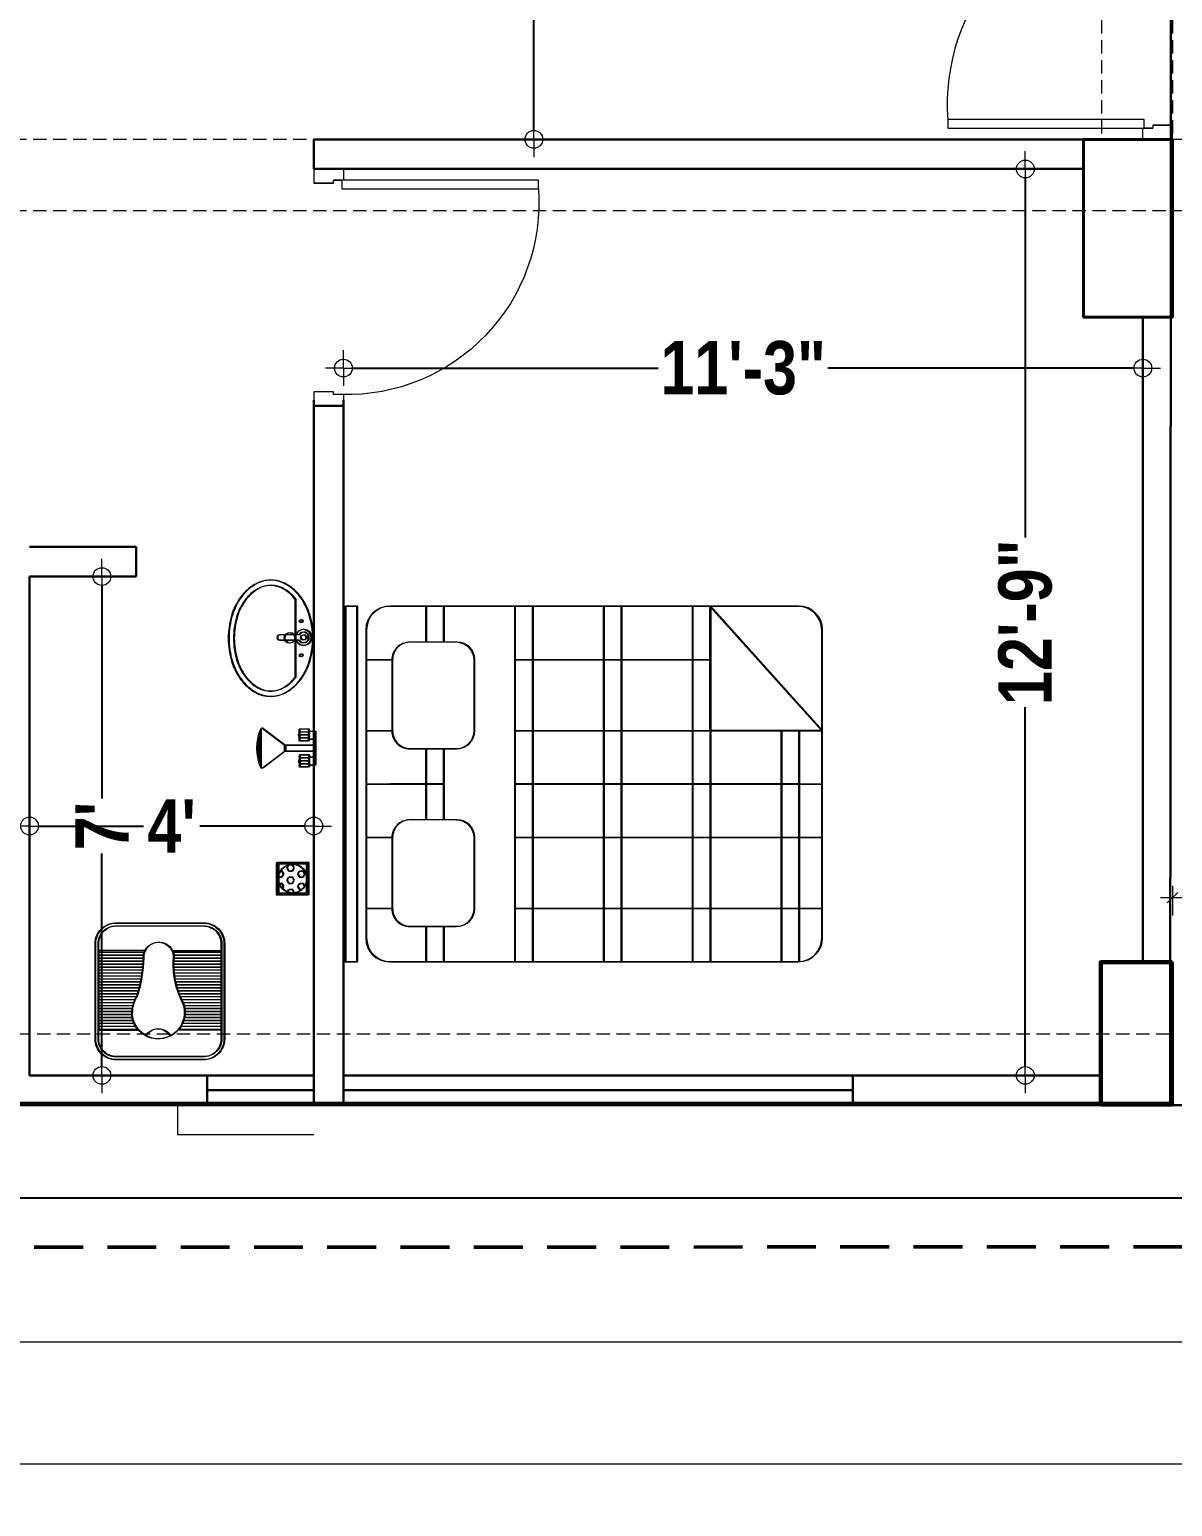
# Model space of a CAD drawing. Header units: inches. Extents: x 64086 to 138972, y -13497 to 16809.
# Drawn here: x 68675.4 to 68868.4, y -4769.5 to -4520.2 of the extents above; entities that cross this region are included whole.
import ezdxf

# ---------------------------------------------------------------- set-up
doc = ezdxf.new("R2010")
doc.units = ezdxf.units.IN
doc.header["$LTSCALE"] = 0.5
doc.header["$MEASUREMENT"] = 0
doc.header["$PDMODE"] = 2
doc.linetypes.add('DASHED', pattern=[0.75, 0.5, -0.25])
doc.layers.get('0').update_dxf_attribs({"lineweight": 13})
for name, color, linetype, lineweight in [('BEAM 2', 87, 'Continuous', 15), ('Boundary', 6, 'DASHED', 50), ('Column', 1, 'Continuous', 40), ('DIM', 5, 'Continuous', 13), ('DOOR', 30, 'Continuous', 20), ('e-tv+tel', 5, 'Continuous', 25), ('fur', 42, 'Continuous', 15), ('FURNITUER', 45, 'Continuous', 15), ('P-BASIN1', 6, 'Continuous', 15), ('P-COMMODE', 6, 'Continuous', 15), ('P-FLOOR-DRAIN', 4, 'Continuous', 15), ('P-SHOWER', 7, 'Continuous', 15), ('railing', 30, 'Continuous', 15), ('TEXT', 7, 'Continuous', 13), ('Text-2', 7, 'Continuous', 18), ('TEXT-IN', 7, 'Continuous', 15), ('WALL', 7, 'Continuous', 30), ('Wall_20', 253, 'Continuous', 20)]:
    doc.layers.add(name, color=color, linetype=linetype, lineweight=lineweight)
doc.layers.add('FURNITURE', color=157, linetype='Continuous')
doc.styles.add('1', font='ARIALN.TTF')
doc.styles.get("Standard").update_dxf_attribs({"font": 'ARIALNB.TTF'})
doc.dimstyles.new('Column Dim', dxfattribs={"dimtxt": 9, "dimasz": 1.5, "dimexe": 13.25, "dimexo": 11, "dimgap": 1, "dimtad": 0, "dimdec": 1, "dimzin": 0, "dimdsep": 46, "dimlunit": 4, "dimtxsty": 'Standard', "dimblk": 'DIM', "dimcen": 0, "dimse1": 1, "dimse2": 1, "dimclrd": 5, "dimclre": 5, "dimclrt": 7, "dimadec": 0, "dimazin": 0, "dimtfac": 1, "dimtdec": 1, "dimtofl": 0, "dimtmove": 2, "dimatfit": 3, "dimldrblk": 'DIM', "dimfxl": 1, "dimtolj": 1, "dimtzin": 0, "dimarcsym": 0})
doc.dimstyles.new('DIM-1-2', dxfattribs={"dimtxt": 8, "dimasz": 1.75, "dimexe": 3, "dimexo": 2, "dimgap": 3, "dimtad": 0, "dimdec": 0, "dimzin": 3, "dimdsep": 46, "dimlunit": 4, "dimtxsty": '1', "dimblk": 'OBLIQUE', "dimcen": 1, "dimdle": 2, "dimclrd": 256, "dimclre": 256, "dimclrt": 256, "dimadec": 0, "dimazin": 0, "dimtfac": 0.75, "dimtdec": 0, "dimtmove": 1, "dimatfit": 3, "dimldrblk": 'OBLIQUE', "dimfxl": 1, "dimtolj": 1, "dimtzin": 0, "dimlwd": -1, "dimlwe": -1, "dimarcsym": 0})
pattern_1 = [(225, (19362.28457, 30685.39488), (-0.0883883476, 0.0883883476), [])]

# ---------------------------------------------------------------- blocks, each defined once
blk = doc.blocks.new('r432tg')
at = {"layer": 'railing'}
for p, q in [((152432.88, -26923.5), (152430.5, -26923.5)), ((152430.5, -26923.5), (152430.5, -26928.5)), ((152432.88, -26926.83), (152432.88, -26923.5)), ((152432.88, -26926.83), (152432.88, -26923.5)), ((152470.12, -26926.83), (152470.12, -26923.5)), ((152472.5, -26923.5), (152470.12, -26923.5)), ((152470.12, -26923.5), (152470.12, -26926.83)), ((152472.5, -26928.5), (152472.5, -26923.5)), ((152432.4, -26928.26), (152432.4, -26926.83)), ((152432.4, -26928.26), (152432.4, -26926.83)), ((152432.4, -26926.83), (152432.88, -26926.83)), ((152470.12, -26926.83), (152470.6, -26926.83)), ((152470.6, -26928.26), (152470.6, -26926.83)), ((152470.6, -26926.83), (152470.6, -26928.26)), ((152432.4, -26928.5), (152430.5, -26928.5)), ((152469.17, -26928.26), (152469.17, -26961.45)), ((152470.6, -26928.26), (152469.17, -26928.26)), ((152470.6, -26961.45), (152470.6, -26928.26)), ((152472.5, -26928.5), (152470.6, -26928.5)), ((152469.17, -26961.45), (152470.6, -26961.45))]:
    blk.add_line(p, q, dxfattribs=at)
blk.add_arc((152466.55, -26927.4), 34.15, 181.4428, 274.4026, dxfattribs=at)
blk = doc.blocks.new('_Oblique')
at = {"color": 0, "linetype": 'ByBlock', "lineweight": -2}
blk.add_line((-0.5, -0.5), (0.5, 0.5), dxfattribs=at)
blk = doc.blocks.new('*D495')
at = {"layer": 'Defpoints', "color": 0, "lineweight": 30, "ltscale": 3, "transparency": 16777216}
for p in [(68330.44, -4725.71), (69674.44, -4725.62), (69674.44, -4762.21)]:
    blk.add_point(p, dxfattribs=at)
at = {"layer": 'TEXT', "ltscale": 3, "transparency": 16777216}
for p, q in [((68330.44, -4760.3), (68330.45, -4765.3)), ((69674.44, -4760.21), (69674.45, -4765.21)), ((68328.44, -4762.3), (68980.86, -4762.26)), ((69676.44, -4762.21), (69024.03, -4762.25))]:
    blk.add_line(p, q, dxfattribs=at)
at = {"layer": 'TEXT', "ltscale": 3, "transparency": 16777216, "xscale": 1.75, "yscale": 1.75, "zscale": 1.75}
for p, rotation in [((68330.44, -4762.3), 180.0039345522628), ((69674.44, -4762.21), 0.003934552262808667)]:
    blk.add_blockref('_Oblique', p, dxfattribs=dict(at, rotation=rotation))
at = {"layer": 'TEXT', "ltscale": 3, "transparency": 16777216, "insert": (69002.44, -4762.26), "char_height": 11, "attachment_point": 5, "rotation": 0.0039, "style": '1'}
blk.add_mtext('\\A1;112\'-0"', dxfattribs=at)
blk = doc.blocks.new('*D498')
at = {"layer": 'Defpoints', "color": 0, "lineweight": 30, "ltscale": 3, "transparency": 16777216}
for p in [(69542.42, -4701.71), (68355.42, -4708.71), (69542.42, -4741.71)]:
    blk.add_point(p, dxfattribs=at)
at = {"layer": 'TEXT', "ltscale": 3, "transparency": 16777216}
for p, q in [((68353.42, -4741.71), (68926.91, -4741.71)), ((68355.42, -4739.71), (68355.42, -4744.71)), ((69544.42, -4741.71), (68970.93, -4741.71)), ((69542.42, -4739.71), (69542.42, -4744.71))]:
    blk.add_line(p, q, dxfattribs=at)
at = {"layer": 'TEXT', "ltscale": 3, "transparency": 16777216, "xscale": 1.75, "yscale": 1.75, "zscale": 1.75, "rotation": 180}
blk.add_blockref('_Oblique', (68355.42, -4741.71), dxfattribs=at)
at = {"layer": 'TEXT', "ltscale": 3, "transparency": 16777216, "xscale": 1.75, "yscale": 1.75, "zscale": 1.75}
blk.add_blockref('_Oblique', (69542.42, -4741.71), dxfattribs=at)
at = {"layer": 'TEXT', "ltscale": 3, "transparency": 16777216, "insert": (68948.92, -4741.71), "char_height": 11, "attachment_point": 5, "style": '1'}
blk.add_mtext('\\A1;98\'-11"', dxfattribs=at)
blk = doc.blocks.new('door-3')
at = {"layer": 'railing'}
for p, q in [((98873.42, -21113.88), (98873.42, -21080.69)), ((98873.42, -21080.69), (98874.85, -21080.69)), ((98874.85, -21080.69), (98874.85, -21113.88)), ((98836.75, -21118.64), (98836.75, -21113.64)), ((98838.65, -21113.64), (98836.75, -21113.64)), ((98838.66, -21113.88), (98838.66, -21115.31)), ((98838.66, -21113.88), (98838.66, -21115.31)), ((98838.66, -21115.31), (98839.13, -21115.31)), ((98839.13, -21115.31), (98839.13, -21118.64)), ((98839.13, -21115.31), (98839.13, -21118.64)), ((98874.85, -21113.88), (98873.42, -21113.88)), ((98874.37, -21115.31), (98874.37, -21118.64)), ((98874.37, -21118.64), (98874.37, -21115.31)), ((98874.37, -21115.31), (98874.85, -21115.31)), ((98876.75, -21113.64), (98874.85, -21113.64)), ((98874.85, -21113.88), (98874.85, -21115.31)), ((98874.85, -21115.31), (98874.85, -21113.88)), ((98876.75, -21113.64), (98876.75, -21118.64)), ((98839.13, -21118.64), (98836.75, -21118.64)), ((98876.75, -21118.64), (98874.37, -21118.64))]:
    blk.add_line(p, q, dxfattribs=at)
blk.add_arc((98871.12, -21113.08), 32.47, 85.9343, 181.4162, dxfattribs=at)
blk = doc.blocks.new('DIM')
at = {"layer": 'DIM'}
for q in [(0, 2), (-2, 0), (0, -2), (2, 0)]:
    blk.add_line((0, 0), q, dxfattribs=at)
blk.add_circle((0, 0), 1, dxfattribs=at)
blk = doc.blocks.new('*D502')
at = {"layer": 'Defpoints', "color": 0, "lineweight": 30, "ltscale": 15, "transparency": 16777216}
for p in [(68355.42, -4701.71), (69542.42, -4701.71), (68355.42, -4717.39)]:
    blk.add_point(p, dxfattribs=at)
at = {"layer": 'TEXT-IN', "color": 5, "lineweight": -2, "ltscale": 15, "transparency": 16777216}
for p, q in [((68356.92, -4717.39), (68931.48, -4717.39)), ((69540.92, -4717.39), (68966.35, -4717.39))]:
    blk.add_line(p, q, dxfattribs=at)
at = {"layer": 'TEXT-IN', "color": 5, "lineweight": -2, "ltscale": 15, "transparency": 16777216, "xscale": 1.5, "yscale": 1.5, "zscale": 1.5}
for p, rotation in [((68355.42, -4717.39), 180.0000125812999), ((69542.42, -4717.39), 1.258129992187662e-05)]:
    blk.add_blockref('DIM', p, dxfattribs=dict(at, rotation=rotation))
at = {"layer": 'TEXT-IN', "color": 7, "ltscale": 15, "transparency": 16777216, "insert": (68948.92, -4717.39), "char_height": 9, "attachment_point": 5, "rotation": 0}
blk.add_mtext('\\A1;98\'-11"', dxfattribs=at)
blk = doc.blocks.new('*D503')
at = {"layer": 'Defpoints', "color": 0, "lineweight": 30, "transparency": 16777216}
for p in [(68868.41, -4661.71), (68916.41, -4661.71), (68916.41, -4666.71)]:
    blk.add_point(p, dxfattribs=at)
at = {"layer": 'Text-2', "transparency": 16777216}
for p, q in [((68866.41, -4666.71), (68880.55, -4666.71)), ((68868.41, -4664.71), (68868.41, -4669.71)), ((68918.41, -4666.71), (68904.27, -4666.71)), ((68916.41, -4664.71), (68916.41, -4669.71))]:
    blk.add_line(p, q, dxfattribs=at)
at = {"layer": 'Text-2', "transparency": 16777216, "xscale": 1.75, "yscale": 1.75, "zscale": 1.75, "rotation": 180}
blk.add_blockref('_Oblique', (68868.41, -4666.71), dxfattribs=at)
at = {"layer": 'Text-2', "transparency": 16777216, "xscale": 1.75, "yscale": 1.75, "zscale": 1.75}
blk.add_blockref('_Oblique', (68916.41, -4666.71), dxfattribs=at)
at = {"layer": 'Text-2', "transparency": 16777216, "insert": (68892.41, -4666.71), "char_height": 8, "attachment_point": 5, "style": '1'}
blk.add_mtext('\\A1;4\'-0"', dxfattribs=at)
blk = doc.blocks.new('lilklkl')
at = {"color": 23}
for p, q in [((19201.27, -4998.29), (19141.27, -4998.29)), ((19141.27, -4998.29), (19141.27, -5000.29)), ((19201.27, -5000.29), (19201.27, -4998.29)), ((19141.27, -5000.29), (19201.27, -5000.29)), ((19167.27, -5001.79), (19145.27, -5001.79)), ((19197.27, -5001.79), (19162.27, -5001.79)), ((19171.27, -5001.79), (19171.27, -5014.9)), ((19141.27, -5005.79), (19141.27, -5074.79)), ((19171.27, -5014.9), (19171.27, -5005.79)), ((19201.27, -5074.79), (19201.27, -5005.79)), ((19171.27, -5074.79), (19171.27, -5026.9)), ((19171.27, -5026.9), (19171.27, -5078.79)), ((19145.27, -5078.79), (19175.27, -5078.79)), ((19175.27, -5078.79), (19197.27, -5078.79))]:
    blk.add_line(p, q, dxfattribs=at)
at = {"color": 33}
for p, q in [((19150.27, -5001.79), (19150.27, -5006.19)), ((19162.27, -5001.79), (19162.27, -5006.19)), ((19180.27, -5001.79), (19180.27, -5006.19)), ((19192.27, -5001.79), (19192.27, -5006.19)), ((19147.23, -5011.9), (19141.27, -5011.9)), ((19171.27, -5011.9), (19165.21, -5011.9)), ((19177.23, -5011.9), (19171.27, -5011.9)), ((19201.27, -5011.9), (19195.21, -5011.9)), ((19147.24, -5014.9), (19141.27, -5014.9)), ((19171.27, -5014.9), (19165.2, -5014.9)), ((19177.24, -5014.9), (19171.27, -5014.9)), ((19201.27, -5014.9), (19195.2, -5014.9)), ((19171.27, -5026.9), (19141.27, -5026.9)), ((19150.27, -5026.9), (19150.27, -5078.79)), ((19162.27, -5026.9), (19162.27, -5078.79)), ((19201.27, -5026.9), (19171.27, -5026.9)), ((19180.27, -5026.9), (19180.27, -5078.79)), ((19192.27, -5026.9), (19192.27, -5059.9)), ((19171.27, -5029.9), (19141.27, -5029.9)), ((19201.27, -5029.9), (19171.27, -5029.9)), ((19171.27, -5041.9), (19141.27, -5041.9)), ((19201.27, -5041.9), (19171.27, -5041.9)), ((19171.27, -5044.9), (19141.27, -5044.9)), ((19201.27, -5044.9), (19171.27, -5044.9)), ((19171.27, -5056.9), (19141.27, -5056.9)), ((19201.27, -5056.9), (19171.27, -5056.9)), ((19171.27, -5059.9), (19141.27, -5059.9)), ((19201.27, -5059.9), (19171.27, -5059.9)), ((19171.27, -5071.9), (19141.27, -5071.9)), ((19180.27, -5071.9), (19171.27, -5071.9)), ((19171.27, -5074.9), (19141.27, -5074.9)), ((19180.27, -5074.9), (19171.27, -5074.9))]:
    blk.add_line(p, q, dxfattribs=at)
at = {"color": 40}
for p, q in [((19162.21, -5006.19), (19150.23, -5006.19)), ((19192.21, -5006.19), (19180.23, -5006.19)), ((19147.23, -5009.2), (19147.24, -5017.1)), ((19165.2, -5017.09), (19165.21, -5009.2)), ((19177.23, -5009.2), (19177.24, -5017.1)), ((19195.2, -5017.09), (19195.21, -5009.2)), ((19150.24, -5020.09), (19162.2, -5020.09)), ((19180.24, -5020.09), (19192.2, -5020.09))]:
    blk.add_line(p, q, dxfattribs=at)
at = {"color": 23}
for centre, start, end in [((19145.27, -5005.79), 90, 180), ((19197.27, -5005.79), 0, 90), ((19145.27, -5074.79), 180, 270), ((19197.27, -5074.79), 270, 0)]:
    blk.add_arc(centre, 4, start, end, dxfattribs=at)
at = {"color": 40}
for centre, start, end in [((19150.23, -5009.19), 90, 180.1414), ((19162.21, -5009.19), 359.8975, 90), ((19180.23, -5009.19), 90, 180.1414), ((19192.21, -5009.19), 359.8975, 90), ((19150.24, -5017.09), 180.1414, 270), ((19162.2, -5017.09), 270, 359.8975), ((19180.24, -5017.09), 180.1414, 270), ((19192.2, -5017.09), 270, 359.8975)]:
    blk.add_arc(centre, 3, start, end, dxfattribs=at)
at = {"layer": 'DOOR'}
for p, q in [((19201.27, -5059.9), (19180.27, -5078.79)), ((19180.27, -5078.79), (19180.27, -5059.9)), ((19180.27, -5059.9), (19201.27, -5059.9))]:
    blk.add_line(p, q, dxfattribs=at)
blk = doc.blocks.new('A$C32C23EB6')
at = {"layer": 'fur'}
blk.add_blockref('lilklkl', (-19141.27, 5078.79), dxfattribs=at)
blk = doc.blocks.new('p-basin11')
at = {"lineweight": 13}
for p, q in [((-0.49, 4.45), (-0.49, 0.85)), ((0.5, 0.86), (0.5, 4.45)), ((-7.44, 1.49), (7.15, 1.49))]:
    blk.add_line(p, q, dxfattribs=at)
for centre, radius in [((-0.08, 2.58), 0.99), ((-3.35, 0.44), 0.298), ((0, 0), 0.495), ((3.06, 0.44), 0.298)]:
    blk.add_circle(centre, radius, dxfattribs=at)
for centre, radius, start, end in [((-0.15, -0.85), 14.92, 90, 106.7647), ((-0.15, -0.85), 14.92, 73.2353, 90), ((-2.77, 4.78), 8.63, 126.0274, 150.3366), ((-1.18, 2.6), 11.33, 106.7647, 126.0274), ((-1.18, 2.6), 10.34, 106.7647, 126.0274), ((-1.18, 2.6), 10.34, 106.7647, 126.0274), ((-0.15, -0.85), 13.93, 90, 106.7647), ((-0.15, -0.85), 13.93, 90, 106.7647), ((-0.15, -0.85), 13.93, 73.2353, 90), ((-0.15, -0.85), 13.93, 73.2353, 90), ((0.89, 2.6), 10.34, 53.9726, 73.2353), ((0.89, 2.6), 10.34, 53.9726, 73.2353), ((0.89, 2.6), 11.33, 53.9726, 73.2353), ((2.48, 4.78), 8.63, 29.6634, 53.9726), ((-5.2, 6.16), 5.84, 150.3366, 180), ((-5.2, 6.16), 4.85, 150.3366, 180), ((-5.2, 6.16), 4.85, 150.3366, 180), ((-2.77, 4.78), 7.64, 126.0274, 150.3366), ((-2.77, 4.78), 7.64, 126.0274, 150.3366), ((2.48, 4.78), 7.64, 29.6634, 53.9726), ((4.9, 6.16), 4.85, 0, 29.6634), ((4.9, 6.16), 4.85, 360, 29.6634), ((4.9, 6.16), 5.84, 0, 29.6634), ((-5.2, 6.16), 5.84, 180, 209.6634), ((-5.2, 6.16), 4.85, 180, 209.6634), ((4.9, 6.16), 4.85, 330.3366, 0), ((4.9, 6.16), 5.84, 330.3366, 0), ((-2.77, 7.54), 8.63, 209.6634, 233.9726), ((-2.77, 7.54), 7.64, 209.6634, 232.3), ((0, 4.45), 0.495, 0, 180), ((2.48, 7.54), 7.64, 307.7, 330.3366), ((2.48, 7.54), 8.63, 306.0274, 330.3366), ((-1.18, 9.72), 11.33, 233.9726, 253.2353), ((0, 0), 1.48, 109.6514, 70.3603), ((0, 0), 0.99, 120.3431, 59.7554), ((0.89, 9.72), 11.33, 286.7647, 306.0274), ((-0.15, 13.16), 14.92, 253.2353, 270), ((-0.15, 13.16), 14.92, 270, 286.7647)]:
    blk.add_arc(centre, radius, start, end, dxfattribs=at)
blk = doc.blocks.new('pp-sh')
at = {"ltscale": 0.01}
h = blk.add_hatch(dxfattribs=at)
h.set_pattern_fill('ANSI31', color=256, style=0)
h.set_pattern_definition(pattern_1)
h.paths.add_polyline_path([(18743.58, 25839.35), (18749.1, 25839.35, 0.199471)])
h = blk.add_hatch(dxfattribs=at)
h.set_pattern_fill('ANSI31', color=256, style=0)
h.set_pattern_definition(pattern_1)
h.paths.add_polyline_path([(18745.89, 25835.65), (18746.8, 25835.65, -0.163612), (18746.84, 25835.78), (18745.84, 25835.78, -0.163612)])
for p, q in [((18743.4, 25839), (18745.84, 25835.78)), ((18749.1, 25839.35), (18743.58, 25839.35)), ((18749.28, 25839), (18746.84, 25835.78)), ((18746.84, 25835.78), (18745.84, 25835.78)), ((18746.8, 25835.65), (18745.89, 25835.65)), ((18745.89, 25835.65), (18745.89, 25831.13)), ((18746.8, 25835.65), (18746.8, 25831.13)), ((18745.28, 25833.51), (18743.51, 25833.51)), ((18743.51, 25832.08), (18743.51, 25833.51)), ((18745.28, 25832.08), (18743.51, 25832.08)), ((18743.95, 25832.08), (18743.95, 25833.51)), ((18744.54, 25833.62), (18744.26, 25833.62)), ((18744.26, 25833.59), (18744.26, 25833.62)), ((18744.4, 25833.59), (18744.4, 25833.62)), ((18744.4, 25832.08), (18744.4, 25833.51)), ((18744.54, 25833.59), (18744.54, 25833.62)), ((18744.84, 25832.08), (18744.84, 25833.51)), ((18745.28, 25832.08), (18745.28, 25833.51)), ((18747.4, 25832.08), (18747.4, 25833.51)), ((18747.4, 25833.51), (18749.17, 25833.51)), ((18747.4, 25832.08), (18749.17, 25832.08)), ((18747.84, 25832.08), (18747.84, 25833.51)), ((18748.15, 25833.59), (18748.15, 25833.62)), ((18748.15, 25833.62), (18748.42, 25833.62)), ((18748.29, 25833.59), (18748.29, 25833.62)), ((18748.29, 25832.08), (18748.29, 25833.51)), ((18748.42, 25833.59), (18748.42, 25833.62)), ((18748.73, 25832.08), (18748.73, 25833.51)), ((18749.17, 25832.08), (18749.17, 25833.51)), ((18743.8, 25832.04), (18743.8, 25831.13)), ((18748.88, 25831.13), (18743.8, 25831.13)), ((18744.99, 25832.04), (18744.99, 25831.13)), ((18746.8, 25831.13), (18745.89, 25831.13)), ((18747.69, 25832.04), (18747.69, 25831.13)), ((18748.88, 25832.04), (18748.88, 25831.13))]:
    blk.add_line(p, q, dxfattribs=at)
for centre, radius, start, end in [((18743.58, 25839.13), 0.222, 90, 216.0286), ((18746.34, 25832.71), 7.19, 67.4384, 112.5616), ((18749.1, 25839.13), 0.222, 323.9714, 90), ((18745.67, 25835.65), 0.222, 0, 37.1678), ((18747.02, 25835.65), 0.222, 142.8322, 180), ((18743.73, 25832.87), 0.68, 70.9882, 109.0118), ((18743.73, 25832.72), 0.68, 250.9882, 289.0118), ((18743.73, 25833.55), 0, 152.3346, 180), ((18744.4, 25832.37), 1.22, 68.7379, 111.2621), ((18744.18, 25832.87), 0.68, 70.9882, 109.0118), ((18744.18, 25832.72), 0.68, 250.9882, 289.0118), ((18744.62, 25832.87), 0.68, 70.9882, 109.0118), ((18744.62, 25832.72), 0.68, 250.9882, 289.0118), ((18745.06, 25832.87), 0.68, 70.9882, 109.0118), ((18745.06, 25832.72), 0.68, 250.9882, 289.0118), ((18747.62, 25832.87), 0.68, 70.9882, 109.0118), ((18747.62, 25832.72), 0.68, 250.9882, 289.0118), ((18748.29, 25832.37), 1.22, 68.7379, 111.2621), ((18748.06, 25832.87), 0.68, 70.9882, 109.0118), ((18748.06, 25832.72), 0.68, 250.9882, 289.0118), ((18748.51, 25832.87), 0.68, 70.9882, 109.0118), ((18748.51, 25832.72), 0.68, 250.9882, 289.0118), ((18748.95, 25832.87), 0.68, 70.9882, 109.0118), ((18748.95, 25832.72), 0.68, 250.9882, 289.0118), ((18748.95, 25833.55), 0, 0, 27.6654)]:
    blk.add_arc(centre, radius, start, end, dxfattribs=at)
blk = doc.blocks.new('*X21')
at = {"color": 0}
for p, q in [((350.31, 2158.03), (350.62, 2158.57)), ((350.62, 2157.49), (350.31, 2158.03)), ((350.62, 2158.57), (351.25, 2158.57)), ((351.56, 2158.03), (351.25, 2158.57)), ((351.25, 2157.49), (351.56, 2158.03)), ((348.86, 2156.4), (349.37, 2156.4)), ((349.22, 2157.49), (349.37, 2157.49)), ((349.37, 2156.4), (349.69, 2156.94)), ((349.69, 2156.94), (349.37, 2157.49)), ((350.31, 2155.86), (350.62, 2156.4)), ((350.62, 2155.32), (350.31, 2155.86)), ((350.62, 2157.49), (351.25, 2157.49)), ((350.62, 2156.4), (351.25, 2156.4)), ((351.56, 2155.86), (351.25, 2156.4)), ((351.25, 2155.32), (351.56, 2155.86)), ((352.19, 2156.94), (352.5, 2157.49)), ((352.5, 2156.4), (352.19, 2156.94)), ((352.5, 2157.49), (353.12, 2157.49)), ((352.5, 2156.4), (353.12, 2156.4)), ((353.12, 2156.4), (353.44, 2156.94)), ((353.44, 2156.94), (353.12, 2157.49)), ((349, 2155.32), (349.37, 2155.32)), ((349.69, 2154.78), (349.37, 2155.32)), ((349.51, 2154.48), (349.69, 2154.78)), ((350.41, 2153.86), (350.62, 2154.24)), ((350.62, 2155.32), (351.25, 2155.32)), ((350.62, 2154.24), (351.25, 2154.24)), ((351.56, 2153.7), (351.25, 2154.24)), ((351.56, 2153.69), (351.56, 2153.7)), ((352.19, 2154.78), (352.5, 2155.32)), ((352.5, 2154.24), (352.19, 2154.78)), ((352.5, 2155.32), (353.12, 2155.32)), ((352.5, 2154.24), (352.92, 2154.24)), ((353.43, 2154.79), (353.12, 2155.32))]:
    blk.add_line(p, q, dxfattribs=at)
blk = doc.blocks.new('P-FLOOR')
at = {"layer": 'P-FLOOR-DRAIN'}
for points in [[(-2.08, 5.48), (-2.08, 0.98), (2.42, 0.98), (2.42, 5.48)], [(-1.85, 5.25), (-1.85, 1.2), (2.2, 1.2), (2.2, 5.25)]]:
    blk.add_lwpolyline(points, close=True, dxfattribs=at)
blk.add_circle((0.17, 3.23), 2.02, dxfattribs=at)
at = {"layer": 'P-FLOOR-DRAIN', "xscale": 0.8, "yscale": 0.8, "zscale": 0.8, "rotation": 270}
blk.add_blockref('*X21', (-1724.74, 284.25), dxfattribs=at)
blk = doc.blocks.new('A$C31E24FA5')
at = {"layer": 'fur'}
for p, q in [((0.5, 17.93), (7.16, 17.93)), ((14.06, 17.93), (21.26, 17.93)), ((0.5, 17.43), (6.8, 17.43)), ((0.5, 16.93), (6.54, 16.93)), ((0.5, 16.43), (6.35, 16.43)), ((0.5, 15.93), (6.23, 15.93)), ((0.5, 15.43), (6.2, 15.43)), ((14.42, 17.43), (21.26, 17.43)), ((14.68, 16.93), (21.26, 16.93)), ((14.87, 16.43), (21.26, 16.43)), ((14.99, 15.93), (21.26, 15.93)), ((15.06, 15.43), (21.26, 15.43)), ((0.5, 14.93), (6.21, 14.93)), ((0.5, 14.43), (6.27, 14.43)), ((0.5, 13.93), (6.37, 13.93)), ((0.5, 13.43), (6.52, 13.43)), ((0.5, 12.93), (6.71, 12.93)), ((14.5, 12.93), (21.26, 12.93)), ((14.74, 13.43), (21.26, 13.43)), ((14.91, 13.93), (21.26, 13.93)), ((15.02, 14.43), (21.26, 14.43)), ((15.06, 14.93), (21.26, 14.93)), ((0.5, 12.43), (6.97, 12.43)), ((0.5, 11.93), (7.17, 11.93)), ((0.5, 11.43), (7.32, 11.43)), ((0.5, 10.93), (7.45, 10.93)), ((0.5, 10.43), (7.57, 10.43)), ((13.57, 10.43), (21.26, 10.43)), ((13.71, 10.93), (21.26, 10.93)), ((13.87, 11.43), (21.26, 11.43)), ((14.06, 11.93), (21.26, 11.93)), ((14.27, 12.43), (21.26, 12.43)), ((0.5, 9.93), (7.68, 9.93)), ((0.5, 9.43), (7.78, 9.43)), ((0.5, 8.93), (7.87, 8.93)), ((0.5, 8.43), (7.94, 8.43)), ((0.5, 7.93), (8, 7.93)), ((13.16, 7.93), (21.26, 7.93)), ((13.21, 8.43), (21.26, 8.43)), ((13.27, 8.93), (21.26, 8.93)), ((13.35, 9.43), (21.26, 9.43)), ((13.45, 9.93), (21.26, 9.93)), ((0.5, 7.43), (8.06, 7.43)), ((0.5, 6.93), (8.1, 6.93)), ((0.5, 6.43), (8.12, 6.43)), ((0.5, 5.93), (8.14, 5.93)), ((0.5, 5.43), (8.16, 5.43)), ((13.13, 6.93), (21.26, 6.93)), ((13.14, 7.43), (21.26, 7.43)), ((13.15, 6.43), (21.26, 6.43)), ((13.18, 5.43), (21.26, 5.43)), ((13.21, 5.93), (21.26, 5.93)), ((0.5, 4.93), (8.29, 4.93)), ((13.06, 4.93), (21.26, 4.93))]:
    blk.add_line(p, q, dxfattribs=at)
for points in [[(3.5, 0), (18.26, 0, 0.414214), (21.76, 3.5), (21.76, 19.59, 0.414214), (18.26, 23.09), (3.5, 23.09, 0.414214), (0, 19.59), (0, 3.5, 0.414214)], [(3.5, 0.5), (18.26, 0.5, 0.414214), (21.26, 3.5), (21.26, 19.59, 0.414214), (18.26, 22.59), (3.5, 22.59, 0.414214), (0.5, 19.59), (0.5, 3.5, 0.414214)], [(14.5, 12.93, 1.187601), (6.22, 15.87, 0.159476), (7.07, 12.25, -0.071892), (8.14, 5.92, 1.143323), (13.15, 6.33, -0.127468)]]:
    blk.add_lwpolyline(points, format="xyb", close=True, dxfattribs=at)
for points in [[(8.4, 4.67), (0.5, 4.67), (0.5, 18.07), (7.27, 18.07)], [(12.95, 4.67), (21.26, 4.67), (21.26, 18.07), (13.95, 18.07)]]:
    blk.add_lwpolyline(points, dxfattribs=at)
blk.add_arc((10.58, 20.16), 2.31, 208.2976, 332.3555, dxfattribs=at)
blk = doc.blocks.new('*D508')
at = {"layer": 'Defpoints', "color": 0, "lineweight": 30, "ltscale": 15, "transparency": 16777216}
for p in [(68863.41, -4577.32), (68728.41, -4589.36), (68863.41, -4588.7)]:
    blk.add_point(p, dxfattribs=at)
at = {"layer": 'FURNITUER', "color": 5, "lineweight": -2, "ltscale": 15, "transparency": 16777216}
for p, q in [((68729.91, -4577.32), (68781.58, -4577.32)), ((68861.91, -4577.32), (68810.23, -4577.32))]:
    blk.add_line(p, q, dxfattribs=at)
at = {"layer": 'FURNITUER', "color": 5, "lineweight": -2, "ltscale": 15, "transparency": 16777216, "xscale": 1.5, "yscale": 1.5, "zscale": 1.5, "rotation": 180}
blk.add_blockref('DIM', (68728.41, -4577.32), dxfattribs=at)
at = {"layer": 'FURNITUER', "color": 5, "lineweight": -2, "ltscale": 15, "transparency": 16777216, "xscale": 1.5, "yscale": 1.5, "zscale": 1.5}
blk.add_blockref('DIM', (68863.41, -4577.32), dxfattribs=at)
at = {"layer": 'FURNITUER', "color": 7, "lineweight": 30, "ltscale": 15, "transparency": 16777216, "insert": (68795.91, -4577.32), "char_height": 9, "attachment_point": 5}
blk.add_mtext('\\A1;11\'-3"', dxfattribs=at)
blk = doc.blocks.new('*D509')
at = {"layer": 'Defpoints', "color": 0, "lineweight": 30, "ltscale": 15, "transparency": 16777216}
for p in [(68847.51, -4543.71), (68843.56, -4696.71), (68847.51, -4696.71)]:
    blk.add_point(p, dxfattribs=at)
at = {"layer": 'FURNITUER', "color": 5, "lineweight": -2, "ltscale": 15, "transparency": 16777216}
for p, q in [((68843.56, -4545.21), (68843.56, -4605.89)), ((68843.56, -4695.21), (68843.56, -4634.53))]:
    blk.add_line(p, q, dxfattribs=at)
at = {"layer": 'FURNITUER', "color": 5, "lineweight": -2, "ltscale": 15, "transparency": 16777216, "xscale": 1.5, "yscale": 1.5, "zscale": 1.5}
for p, rotation in [((68843.56, -4543.71), 90), ((68843.56, -4696.71), 270)]:
    blk.add_blockref('DIM', p, dxfattribs=dict(at, rotation=rotation))
at = {"layer": 'FURNITUER', "color": 7, "lineweight": 30, "ltscale": 15, "transparency": 16777216, "insert": (68843.56, -4620.21), "char_height": 9, "attachment_point": 5, "rotation": 90}
blk.add_mtext('\\A1;12\'-9"', dxfattribs=at)
blk = doc.blocks.new('*D510')
at = {"layer": 'Defpoints', "color": 0, "lineweight": 30, "ltscale": 15, "transparency": 16777216}
for p in [(68675.41, -4652.12), (68723.41, -4652.12), (68723.41, -4654.62)]:
    blk.add_point(p, dxfattribs=at)
at = {"layer": 'FURNITUER', "color": 5, "lineweight": -2, "ltscale": 15, "transparency": 16777216}
for p, q in [((68676.91, -4654.62), (68694.63, -4654.62)), ((68721.91, -4654.62), (68704.18, -4654.62))]:
    blk.add_line(p, q, dxfattribs=at)
at = {"layer": 'FURNITUER', "color": 5, "lineweight": -2, "ltscale": 15, "transparency": 16777216, "xscale": 1.5, "yscale": 1.5, "zscale": 1.5, "rotation": 180}
blk.add_blockref('DIM', (68675.41, -4654.62), dxfattribs=at)
at = {"layer": 'FURNITUER', "color": 5, "lineweight": -2, "ltscale": 15, "transparency": 16777216, "xscale": 1.5, "yscale": 1.5, "zscale": 1.5}
blk.add_blockref('DIM', (68723.41, -4654.62), dxfattribs=at)
at = {"layer": 'FURNITUER', "color": 7, "lineweight": 30, "ltscale": 15, "transparency": 16777216, "insert": (68699.41, -4654.62), "char_height": 9, "attachment_point": 5}
blk.add_mtext("\\A1;4'", dxfattribs=at)
blk = doc.blocks.new('*D511')
at = {"layer": 'Defpoints', "color": 0, "lineweight": 30, "ltscale": 15, "transparency": 16777216}
for p in [(68705.41, -4612.52), (68687.63, -4696.71), (68705.41, -4696.71)]:
    blk.add_point(p, dxfattribs=at)
at = {"layer": 'FURNITUER', "color": 5, "lineweight": -2, "ltscale": 15, "transparency": 16777216}
for p, q in [((68687.63, -4614.02), (68687.63, -4649.97)), ((68687.63, -4695.21), (68687.63, -4659.27))]:
    blk.add_line(p, q, dxfattribs=at)
at = {"layer": 'FURNITUER', "color": 5, "lineweight": -2, "ltscale": 15, "transparency": 16777216, "xscale": 1.5, "yscale": 1.5, "zscale": 1.5}
for p, rotation in [((68687.63, -4612.52), 90), ((68687.63, -4696.71), 270)]:
    blk.add_blockref('DIM', p, dxfattribs=dict(at, rotation=rotation))
at = {"layer": 'FURNITUER', "color": 7, "lineweight": 30, "ltscale": 15, "transparency": 16777216, "insert": (68687.63, -4654.62), "char_height": 9, "attachment_point": 5, "rotation": 90}
blk.add_mtext("\\A1;7'", dxfattribs=at)
blk = doc.blocks.new('*D516')
at = {"layer": 'Defpoints', "color": 0, "lineweight": 30, "ltscale": 15, "transparency": 16777216}
for p in [(68764.68, -4429.48), (68760.57, -4538.71), (68764.68, -4538.71)]:
    blk.add_point(p, dxfattribs=at)
at = {"layer": 'FURNITUER', "color": 5, "lineweight": -2, "ltscale": 15, "transparency": 16777216}
for p, q in [((68760.57, -4430.98), (68760.57, -4472.39)), ((68760.57, -4537.21), (68760.57, -4495.79))]:
    blk.add_line(p, q, dxfattribs=at)
at = {"layer": 'FURNITUER', "color": 5, "lineweight": -2, "ltscale": 15, "transparency": 16777216, "xscale": 1.5, "yscale": 1.5, "zscale": 1.5}
for p, rotation in [((68760.57, -4429.48), 90), ((68760.57, -4538.71), 270)]:
    blk.add_blockref('DIM', p, dxfattribs=dict(at, rotation=rotation))
at = {"layer": 'FURNITUER', "color": 7, "lineweight": 30, "ltscale": 15, "transparency": 16777216, "insert": (68760.57, -4484.09), "char_height": 9, "attachment_point": 5, "rotation": 90}
blk.add_mtext('\\A1;9\'-1"', dxfattribs=at)

msp = doc.modelspace()

# ---------------------------------------------------------------- linework, layer by layer
at = {"layer": 'BEAM 2', "linetype": 'DASHED', "ltscale": 9}
for p, q in [((68856.41, -4322.84), (68856.41, -4538.71)), ((68868.41, -4322.84), (68868.41, -4538.71)), ((68355.42, -4538.7), (69530.42, -4538.7)), ((68355.42, -4550.7), (69530.42, -4550.7)), ((68413.42, -4689.7), (68868.41, -4689.7)), ((68413.42, -4701.7), (68868.41, -4701.7))]:
    msp.add_line(p, q, dxfattribs=at)
at = {"layer": 'Boundary', "color": 1, "ltscale": 33}
msp.add_lwpolyline([(69530.85, -4120.63), (69674.44, -4725.62), (68330.44, -4725.71), (68330.85, -4121.71), (69530.85, -4120.63)], dxfattribs=at)
at = {"layer": 'Column'}
for points in [[(68868.41, -4538.71), (68853.41, -4538.71), (68853.41, -4568.71), (68868.41, -4568.71)], [(68868.41, -4677.71), (68856.41, -4677.71), (68856.41, -4701.71), (68868.41, -4701.71)], [(68868.41, -4677.71), (68856.41, -4677.71), (68856.41, -4701.71), (68868.41, -4701.71)]]:
    msp.add_lwpolyline(points, close=True, dxfattribs=at)
at = {"layer": 'e-tv+tel', "lineweight": 30}
for p, q in [((68728.41, -4696.71), (68814.41, -4696.71)), ((68705.41, -4699.21), (68723.41, -4699.21)), ((68728.41, -4699.21), (68814.41, -4699.21)), ((68728.41, -4701.71), (68814.41, -4701.71))]:
    msp.add_line(p, q, dxfattribs=at)
msp.add_lwpolyline([(68705.41, -4701.71), (68705.41, -4696.71), (68723.41, -4696.71), (68723.41, -4701.71)], close=True, dxfattribs=at)
at = {"layer": 'FURNITUER', "lineweight": 30, "ltscale": 15}
msp.add_lwpolyline([(68355.19, -4420.35), (68446.75, -4420.37), (68446.75, -4426.05), (68593.45, -4426.05), (68593.45, -4426.95), (68596.22, -4426.95), (68865.4, -4426.95), (68865.4, -4472.89), (68868.2, -4472.89), (68868, -4701.33), (68355.01, -4701.33), (68355.22, -4420.35)], dxfattribs=at)
at = {"layer": 'P-BASIN1', "lineweight": 40}
for points in [[(68868.2, -4677.54), (68856.2, -4677.54), (68856.2, -4701.54), (68868.2, -4701.54)], [(68868.35, -4677.5), (68856.35, -4677.5), (68856.35, -4701.5), (68868.35, -4701.5)]]:
    msp.add_lwpolyline(points, close=True, dxfattribs=at)
at = {"layer": 'TEXT-IN', "ltscale": 15}
msp.add_line((68868.41, -4701.7), (68968.41, -4701.7), dxfattribs=at)
at = {"layer": 'WALL', "color": 0, "ltscale": 3}
for p, q in [((68853.41, -4538.71), (68723.41, -4538.71)), ((68723.41, -4543.71), (68723.41, -4538.71)), ((68853.41, -4543.71), (68723.41, -4543.71)), ((68863.41, -4568.7), (68863.41, -4677.54)), ((68723.41, -4638.58), (68723.41, -4582.71)), ((68728.41, -4583.71), (68723.41, -4583.71)), ((68728.41, -4701.71), (68728.41, -4582.71)), ((68693.41, -4607.52), (68675.41, -4607.52)), ((68693.41, -4607.52), (68693.41, -4612.52)), ((68675.41, -4696.71), (68675.41, -4612.52)), ((68693.41, -4612.52), (68675.41, -4612.52)), ((68723.41, -4696.71), (68723.41, -4612.52)), ((68675.41, -4696.71), (68705.41, -4696.71)), ((68723.41, -4696.71), (68723.41, -4701.71)), ((68723.41, -4701.71), (68723.41, -4696.71)), ((68728.41, -4696.71), (68728.41, -4701.71)), ((68728.41, -4696.71), (68728.41, -4701.71)), ((68651.41, -4701.71), (68675.41, -4701.71)), ((68670.41, -4701.71), (68675.41, -4701.71)), ((68675.41, -4701.71), (68705.41, -4701.71))]:
    msp.add_line(p, q, dxfattribs=at)
at = {"layer": 'WALL'}
for p, q in [((68705.41, -4701.71), (68705.41, -4696.71)), ((68814.41, -4696.71), (68856.41, -4696.71)), ((68728.41, -4701.71), (68723.41, -4701.71)), ((68814.41, -4701.71), (68856.41, -4701.71))]:
    msp.add_line(p, q, dxfattribs=at)
at = {"layer": 'WALL', "ltscale": 3}
for p, q in [((68723.41, -4696.71), (68723.41, -4701.71)), ((68814.41, -4701.71), (68814.41, -4696.71))]:
    msp.add_line(p, q, dxfattribs=at)
at = {"layer": 'WALL', "lineweight": 30, "ltscale": 15}
msp.add_lwpolyline([(68355.42, -4175.68), (69457.22, -4175.68), (69457.22, -4422.17), (69508.58, -4422.17), (69520.64, -4518.69), (69525.43, -4518.71), (69525.36, -4607.5), (69542.42, -4607.5), (69542.42, -4701.71), (68355.42, -4701.71), (68355.42, -4175.68)], dxfattribs=at)
at = {"layer": 'Wall_20'}
msp.add_lwpolyline([(68705.41, -4701.71), (68700.41, -4701.71), (68700.41, -4706.71), (68723.41, -4706.71)], dxfattribs=at)

# ---------------------------------------------------------------- block references
at = {"layer": 'FURNITURE', "rotation": 90}
for p in [(68809.17, -4677.54), (68809.32, -4677.5)]:
    msp.add_blockref('A$C32C23EB6', p, dxfattribs=at)
at = {"layer": 'P-BASIN1', "xscale": 0.9000000000232831, "yscale": 0.8999999999941792, "zscale": 0.8999999999999773, "rotation": 90}
for p in [(68721.62, -4622.8, -703.04), (68721.76, -4622.77, -703.04)]:
    msp.add_blockref('p-basin11', p, dxfattribs=at)
at = {"layer": 'P-COMMODE', "xscale": -1, "rotation": 180}
for p in [(68686.47, -4670.99, -703.04), (68686.61, -4670.96, -703.04)]:
    msp.add_blockref('A$C31E24FA5', p, dxfattribs=at)
at = {"layer": 'P-FLOOR-DRAIN', "linetype": 'Continuous', "xscale": 1.199999999953434, "yscale": 1.199999999982538, "zscale": 1.200000000000045, "rotation": 90}
for p in [(68723.64, -4663.72, -703.04), (68723.78, -4663.68, -703.04)]:
    msp.add_blockref('P-FLOOR', p, dxfattribs=at)
at = {"layer": 'P-SHOWER', "xscale": 1.125, "yscale": 1.125, "zscale": 1.125, "rotation": 90}
for p in [(97783.63, -25731.11, -1406.07), (97783.78, -25731.07, -1406.07)]:
    msp.add_blockref('pp-sh', p, dxfattribs=at)
at = {"layer": 'railing', "xscale": -1, "rotation": 270}
msp.add_blockref('door-3', (89842.05, -103420.46), dxfattribs=at)
at = {"layer": 'WALL', "rotation": 270}
msp.add_blockref('r432tg', (95791.91, 147933.79), dxfattribs=at)

# ---------------------------------------------------------------- dimensions: what is measured, and where the dimension line sits
at = {"layer": 'FURNITUER', "lineweight": 30, "ltscale": 15}
for base, p1, p2, picture, middle in [((68760.57, -4538.71), (68764.68, -4429.48), (68764.68, -4538.71), '*D516', (68760.57, -4484.09)), ((68843.56, -4696.71), (68847.51, -4543.71), (68847.51, -4696.71), '*D509', (68843.56, -4620.21)), ((68687.63, -4696.71), (68705.41, -4612.52), (68705.41, -4696.71), '*D511', (68687.63, -4654.62))]:
    dim = msp.add_linear_dim(base=base, p1=p1, p2=p2, angle=90, dimstyle='Column Dim', override={"dimfxl": 4}, dxfattribs=at)
    dim.commit()
    dim.dimension.update_dxf_attribs({"geometry": picture, "text_midpoint": middle})
for base, p1, p2, picture, middle in [((68863.41, -4577.32), (68728.41, -4589.36), (68863.41, -4588.7), '*D508', (68795.91, -4577.32)), ((68723.41, -4654.62), (68675.41, -4652.12), (68723.41, -4652.12), '*D510', (68699.41, -4654.62))]:
    dim = msp.add_linear_dim(base=base, p1=p1, p2=p2, dimstyle='Column Dim', override={"dimfxl": 4}, dxfattribs=at)
    dim.commit()
    dim.dimension.update_dxf_attribs({"geometry": picture, "text_midpoint": middle})
at = {"layer": 'TEXT', "color": 0, "ltscale": 3}
dim = msp.add_linear_dim(base=(69542.42, -4741.71), p1=(68355.42, -4708.71), p2=(69542.42, -4701.71), dimstyle='DIM-1-2', override={"dimtxt": 11, "dimfxl": 2, "dimfxlon": 1}, dxfattribs=at)
dim.commit()
dim.dimension.update_dxf_attribs({"geometry": '*D498', "text_midpoint": (68948.92, -4741.71)})
dim = msp.add_aligned_dim(p1=(68330.44, -4725.71), p2=(69674.44, -4725.62), distance=-36.59, dimstyle='DIM-1-2', override={"dimtxt": 11, "dimfxl": 2, "dimfxlon": 1}, dxfattribs=at)
dim.commit()
dim.dimension.update_dxf_attribs({"geometry": '*D495', "text_midpoint": (69002.44, -4762.26)})
at = {"layer": 'Text-2'}
dim = msp.add_linear_dim(base=(68916.41, -4666.71), p1=(68868.41, -4661.71), p2=(68916.41, -4661.71), dimstyle='DIM-1-2', override={"dimfxl": 2, "dimfxlon": 1}, dxfattribs=at)
dim.commit()
dim.dimension.update_dxf_attribs({"geometry": '*D503', "text_midpoint": (68892.41, -4666.71)})
at = {"layer": 'TEXT-IN', "ltscale": 15}
dim = msp.add_aligned_dim(p1=(69542.42, -4701.71), p2=(68355.42, -4701.71), distance=15.68, dimstyle='Column Dim', override={"dimfxl": 4}, dxfattribs=at)
dim.commit()
dim.dimension.update_dxf_attribs({"geometry": '*D502', "text_midpoint": (68948.92, -4717.39)})

doc.saveas('drawing.dxf')
